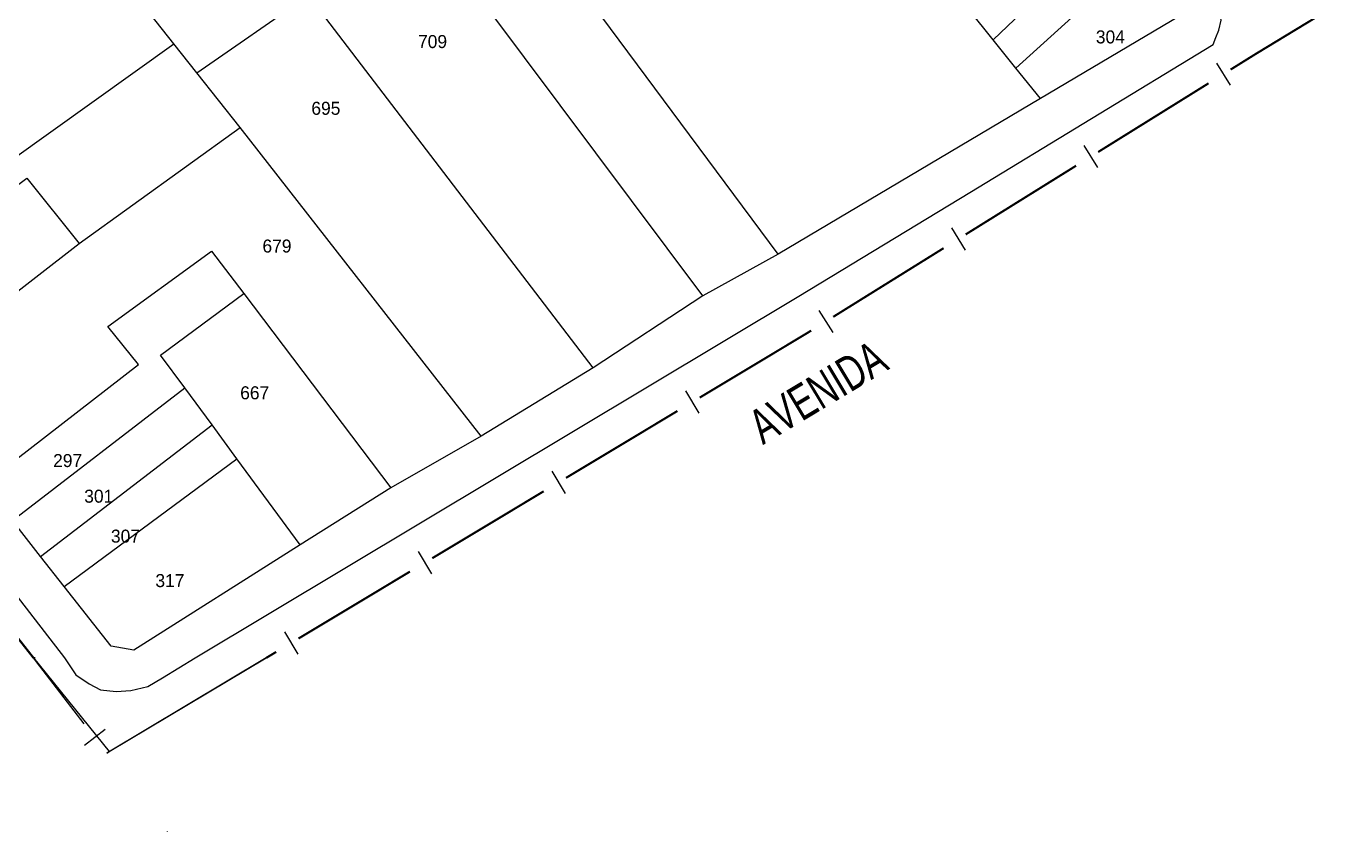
# Model space of a CAD drawing. Extents: x 199577 to 200882, y 4838726 to 4840156.
# Drawn here: x 200104.7 to 200256.6, y 4838725.7 to 4838818.6 of the extents above; entities that cross this region are included whole.
import ezdxf
from ezdxf.enums import TextEntityAlignment as Align

# ---------------------------------------------------------------- set-up
doc = ezdxf.new("R2010")
doc.units = 0
doc.header["$LTSCALE"] = 1.5
doc.header["$MEASUREMENT"] = 0
for name, color, linetype in [('CD_MALHA_LOTES', 7, 'CONTINUOUS'), ('LM-LIM-SETOR-FISCAL', 7, 'CONTINUOUS'), ('LM-LIM-SETORES-BAIRROS', 250, 'CONTINUOUS'), ('RU-QUADRA', 210, 'CONTINUOUS'), ('SV-EIXO-RUA-PAV', 20, 'CONTINUOUS'), ('SV-RUA-PAVIM', 7, 'CONTINUOUS'), ('SV-RUA-PAVIM-S-GUIA-C-GUIA', 7, 'CONTINUOUS'), ('SV-TXT-RUA-PAV', 7, 'CONTINUOUS'), ('Th_NmrPorta', 1, 'CONTINUOUS')]:
    doc.layers.add(name, color=color, linetype=linetype)
doc.styles.add('ARIAL', font='ARIAL.SHX')

msp = doc.modelspace()

# ---------------------------------------------------------------- linework, layer by layer
at = {"layer": 'CD_MALHA_LOTES', "linetype": 'Continuous', "flags": 128}
for points in [[(200121.72, 4838816.61), (200080.52, 4838868.62)], [(200191.44, 4838792.34), (200157.84, 4838837.56)], [(200182.74, 4838787.53), (200149.8, 4838831.55)], [(200216.24, 4838817.06), (200231.76, 4838831.91)], [(200218.86, 4838813.81), (200234.58, 4838828.08)], [(200124.36, 4838813.27), (200137.25, 4838822.22)], [(200170.1, 4838779.23), (200137.25, 4838822.22)], [(200216.24, 4838817.06), (200213.42, 4838820.56)], [(200239.8, 4838821.01), (200221.7, 4838810.28)], [(200218.86, 4838813.81), (200216.24, 4838817.06)], [(200098.66, 4838808.79), (200103.05, 4838803.27), (200121.72, 4838816.61)], [(200124.36, 4838813.27), (200121.72, 4838816.61)], [(200221.7, 4838810.28), (200218.86, 4838813.81)], [(200129.37, 4838806.94), (200124.36, 4838813.27)], [(200221.7, 4838810.28), (200191.44, 4838792.34)], [(200110.77, 4838793.58), (200129.37, 4838806.94)], [(200157.18, 4838771.35), (200129.37, 4838806.94)], [(200084.16, 4838785.72), (200104.76, 4838801.12), (200110.77, 4838793.58)], [(200090.4, 4838777.75), (200110.77, 4838793.58)], [(200099.77, 4838765.79), (200117.62, 4838779.59), (200114.09, 4838783.98), (200126.06, 4838792.67), (200129.76, 4838787.79)], [(200191.44, 4838792.34), (200182.74, 4838787.53)], [(200122.96, 4838776.92), (200120.18, 4838780.7), (200129.76, 4838787.79)], [(200129.76, 4838787.79), (200146.72, 4838765.39)], [(200182.74, 4838787.53), (200170.1, 4838779.23)], [(200170.1, 4838779.23), (200157.18, 4838771.35)], [(200103.07, 4838761.6), (200122.96, 4838776.92)], [(200126.11, 4838772.63), (200122.96, 4838776.92)], [(200106.33, 4838757.44), (200126.11, 4838772.63)], [(200128.96, 4838768.74), (200126.11, 4838772.63)], [(200157.18, 4838771.35), (200146.72, 4838765.39)], [(200109.05, 4838753.99), (200128.96, 4838768.74)], [(200136.26, 4838758.81), (200128.96, 4838768.74)], [(200146.72, 4838765.39), (200136.26, 4838758.81)], [(200106.33, 4838757.44), (200103.07, 4838761.6)], [(200136.26, 4838758.81), (200117.08, 4838746.66), (200114.46, 4838747.1), (200109.05, 4838753.99)], [(200109.05, 4838753.99), (200106.33, 4838757.44)]]:
    msp.add_lwpolyline(points, dxfattribs=at)
at = {"layer": 'LM-LIM-SETOR-FISCAL'}
for p, q in [((200105.876045, 4838745.28734), (200105.52, 4838745.75)), ((200132.35, 4838745.75), (200113.966216, 4838734.774626)), ((200111.36492, 4838738.154862), (200105.876045, 4838745.28734)), ((200113.773416, 4838737.484679), (200111.395924, 4838735.655054)), ((200120.914484, 4838725.745751), (200120.940198, 4838725.713314))]:
    msp.add_line(p, q, dxfattribs=at)
at = {"layer": 'LM-LIM-SETORES-BAIRROS', "const_width": 0.25}
for points in [[(200256.433064, 4838821.446692), (200247.028823, 4838815.740533)], [(200246.55, 4838815.45), (200243.629284, 4838813.632716)], [(200247.028823, 4838815.740533), (200246.55, 4838815.45)], [(200241.082095, 4838812.047842), (200228.346148, 4838804.123471)], [(200225.798959, 4838802.538596), (200213.063012, 4838794.614225)], [(200210.515822, 4838793.029351), (200197.779875, 4838785.10498)], [(200195.232686, 4838783.520106), (200194.67, 4838783.17)], [(200194.67, 4838783.17), (200182.378316, 4838775.789467)], [(200179.806347, 4838774.24513), (200166.946503, 4838766.523446)], [(200164.374534, 4838764.979109), (200151.51469, 4838757.257424)], [(200148.942721, 4838755.713087), (200136.082877, 4838747.991403)], [(200105.52, 4838745.75), (200102.542104, 4838749.534832)], [(200105.704108, 4838745.75), (200105.52, 4838745.75)], [(200132.653585, 4838745.932287), (200132.35, 4838745.75)], [(200133.510908, 4838746.447066), (200132.653585, 4838745.932287)]]:
    msp.add_lwpolyline(points, dxfattribs=at)
at = {"layer": 'LM-LIM-SETORES-BAIRROS'}
for points in [[(200241.987784, 4838814.378019), (200243.572658, 4838811.83083)], [(200226.704648, 4838804.868774), (200228.289522, 4838802.321585)], [(200211.421511, 4838795.359529), (200213.006386, 4838792.812339)], [(200196.138375, 4838785.850283), (200197.723249, 4838783.303094)], [(200180.748824, 4838776.560672), (200182.293161, 4838773.988703)], [(200165.317011, 4838767.294651), (200166.861348, 4838764.722682)], [(200149.885198, 4838758.02863), (200151.429535, 4838755.456661)], [(200134.453386, 4838748.762609), (200135.997722, 4838746.19064)]]:
    msp.add_lwpolyline(points, dxfattribs=at)
at = {"layer": 'RU-QUADRA', "linetype": 'Continuous', "flags": 128}
msp.add_lwpolyline([(200239.8, 4838821.01), (200221.7, 4838810.28), (200191.44, 4838792.34), (200182.74, 4838787.53), (200170.1, 4838779.23), (200157.18, 4838771.35), (200146.72, 4838765.39), (200136.26, 4838758.81), (200117.08, 4838746.66), (200114.46, 4838747.1), (200109.05, 4838753.99), (200106.33, 4838757.44), (200103.07, 4838761.6)], dxfattribs=at)
at = {"layer": 'SV-EIXO-RUA-PAV'}
for p, q in [((200105.52, 4838745.75), (200114.26, 4838734.96)), ((200114.26, 4838734.96), (200132.35, 4838745.75)), ((200113.966216, 4838734.774626), (200114.26, 4838734.96))]:
    msp.add_line(p, q, dxfattribs=at)
at = {"layer": 'SV-RUA-PAVIM', "linetype": 'Continuous'}
msp.add_polyline3d([(200124.18, 4838745.75, 2.78), (200193.81, 4838787.48, 2.78), (200213.53, 4838799.46, 2.78), (200241.63, 4838816.52, 2.92), (200241.93, 4838817.33, 2.92), (200242.26, 4838818.18, 2.92), (200242.54, 4838819.35, 2.87), (200241.84, 4838822.27, 2.86), (200190.29, 4838880.99, 3.16), (200153.45, 4838923.35, 3.35), (200152.86, 4838923.7, 3.35), (200151.87, 4838923.74, 3.29), (200150.83, 4838923.82, 3.29), (200149.3, 4838923.34, 3.28), (200109.52, 4838894.24, 3.45), (200069.79, 4838865.24, 3.25), (200038.23, 4838842.22, 2.87), (200037.17, 4838839.79, 2.87), (200037.77, 4838837.47, 2.87), (200066.78, 4838800.46, 2.87), (200070.76, 4838795.38, 2.74), (200109.09, 4838745.75, 2.92)], dxfattribs=at)
at = {"layer": 'SV-RUA-PAVIM-S-GUIA-C-GUIA'}
for p, q in [((200109.09, 4838745.75), (200110.38, 4838743.81)), ((200120.4, 4838743.46), (200124.18, 4838745.75)), ((200110.38, 4838743.81), (200111.92, 4838742.75)), ((200111.92, 4838742.75), (200113.26, 4838742.09)), ((200116.74, 4838741.99), (200118.72, 4838742.47)), ((200118.72, 4838742.47), (200120.4, 4838743.46)), ((200113.26, 4838742.09), (200115.04, 4838741.9)), ((200115.04, 4838741.9), (200116.74, 4838741.99))]:
    msp.add_line(p, q, dxfattribs=at)

# ---------------------------------------------------------------- texts
at = {"layer": 'SV-TXT-RUA-PAV', "style": 'ARIAL', "width": 0.7}
msp.add_text('AVENIDA', height=4, rotation=31, dxfattribs=at).set_placement((200189.666531, 4838770.301142))
at = {"layer": 'Th_NmrPorta', "color": 1}
for s, p in [('709', (200149.879553, 4838816.863983)), ('304', (200228.08408, 4838817.399836)), ('695', (200137.569553, 4838809.163983)), ('679', (200131.929553, 4838793.273983)), ('667', (200129.359553, 4838776.343983)), ('297', (200107.776897, 4838768.52676)), ('301', (200111.366897, 4838764.41676)), ('307', (200114.446897, 4838759.80676)), ('317', (200119.576897, 4838754.67676))]:
    msp.add_text(s, height=1.5, dxfattribs=at).set_placement(p, align=Align.MIDDLE_LEFT)

doc.saveas('drawing.dxf')
